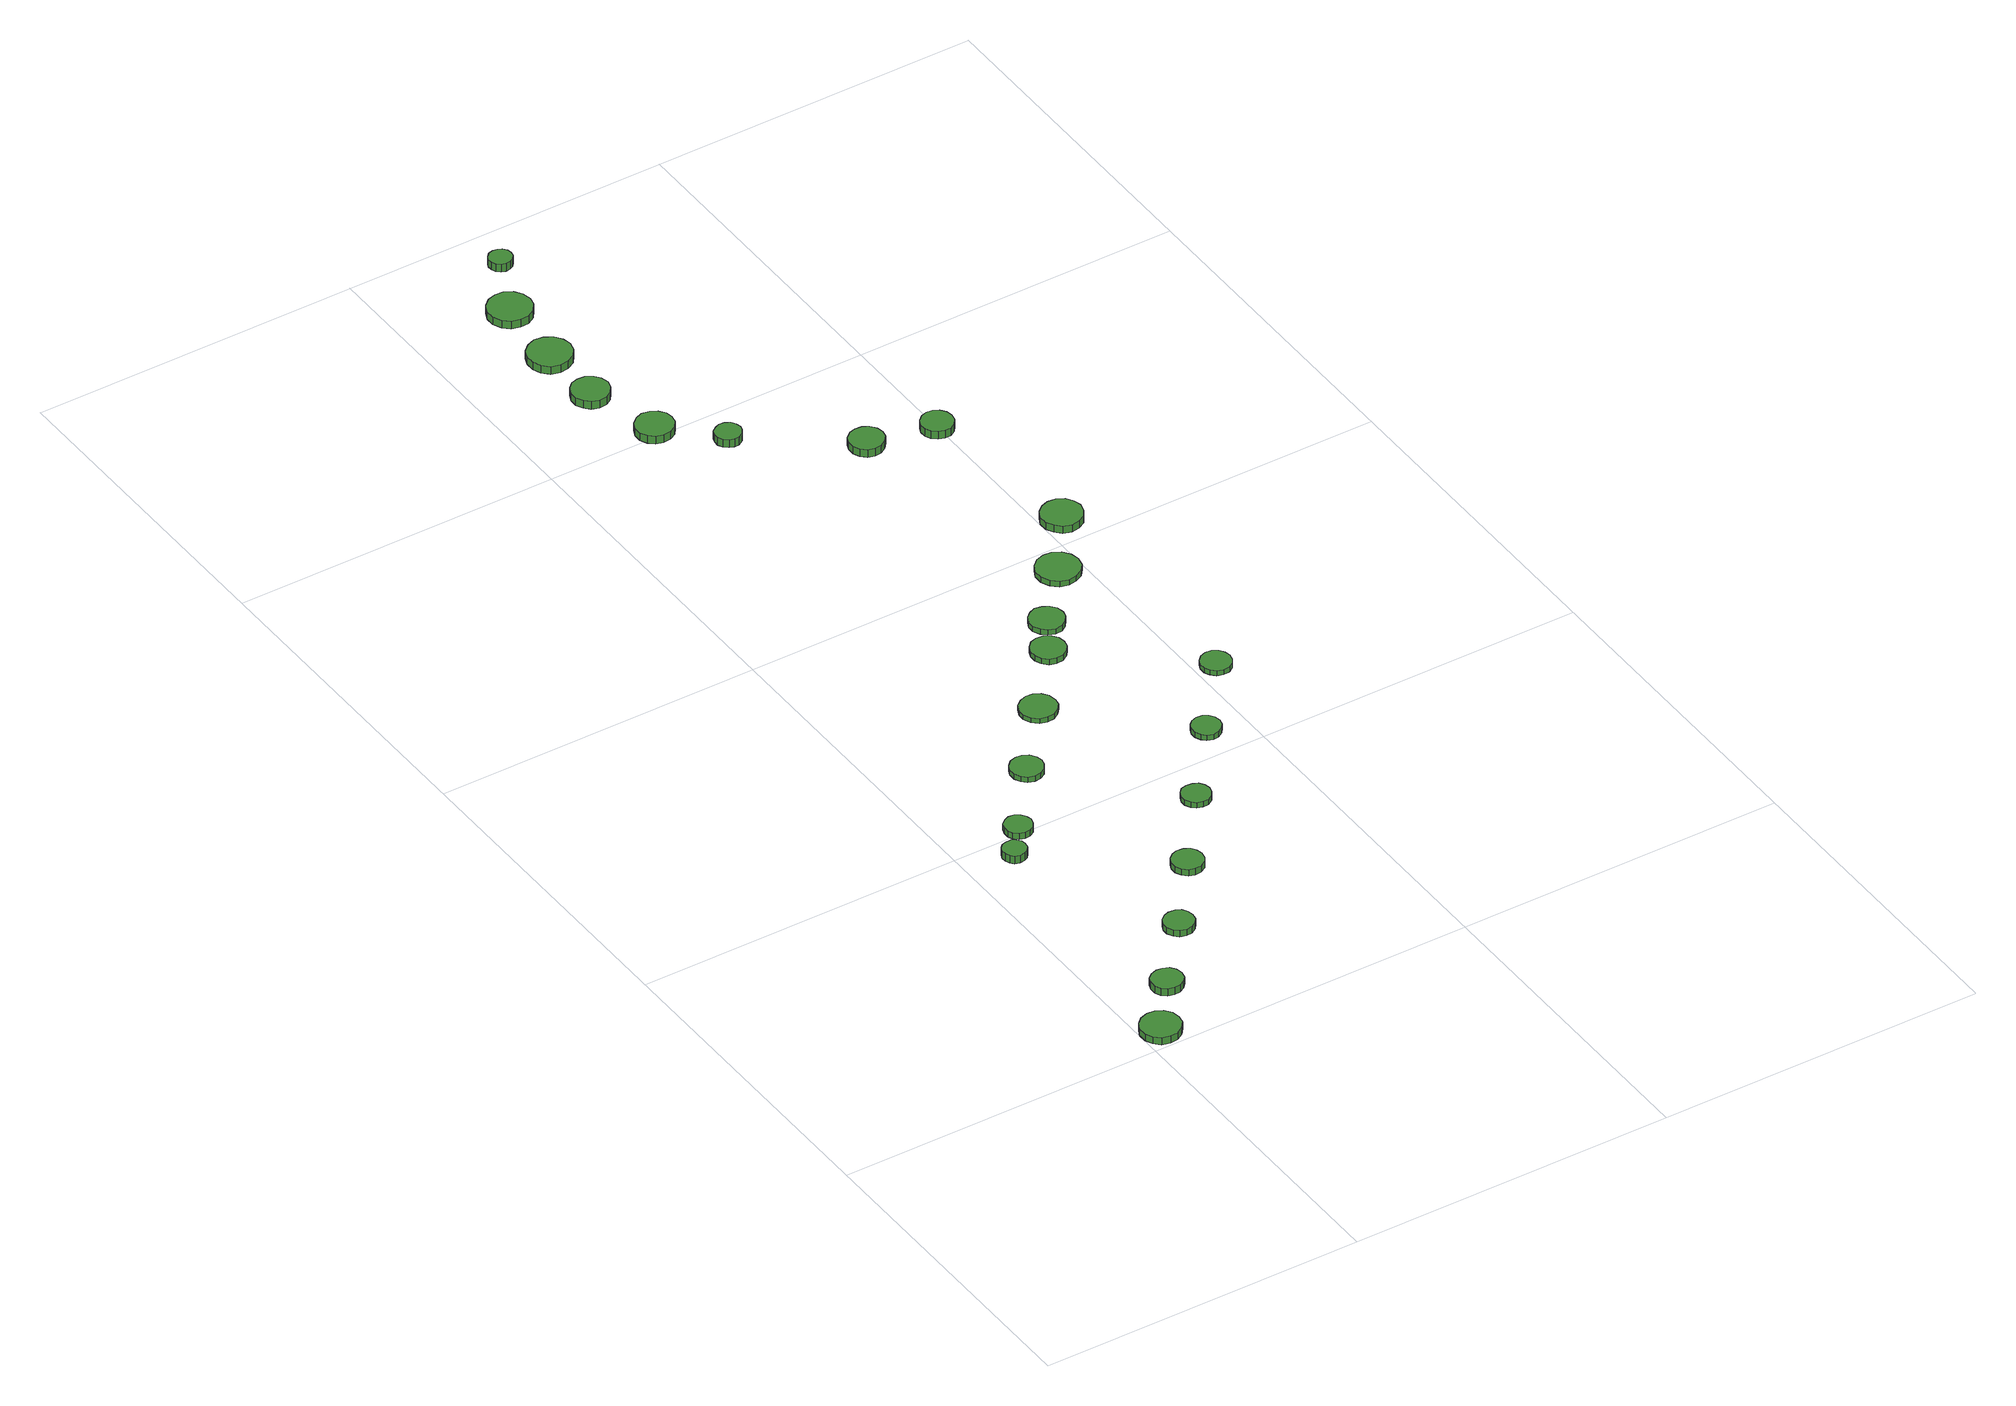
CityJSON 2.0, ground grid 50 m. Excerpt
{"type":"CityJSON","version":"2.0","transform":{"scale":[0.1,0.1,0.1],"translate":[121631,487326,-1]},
"CityObjects":{
"tree1":{"type":"SolitaryVegetationObject","attributes":{"function":"something"},"geometry":[{"type":"MultiSurface","lod":"1","boundaries":[[[0,1,2,3,4,5,6,7,8,9,10,11,12,13,14]],[[15,16,17,18,19,20,21,22,23,24,25,26,27,28,29]],[[0,29,28,1]],[[1,28,27,2]],[[2,27,26,3]],[[3,26,25,4]],[[4,25,24,5]],[[5,24,23,6]],[[6,23,22,7]],[[7,22,21,8]],[[8,21,20,9]],[[9,20,19,10]],[[10,19,18,11]],[[11,18,17,12]],[[12,17,16,13]],[[13,16,15,14]],[[14,15,29,0]]]}]},
"tree2":{"type":"SolitaryVegetationObject","attributes":{"function":"something"},"geometry":[{"type":"MultiSurface","lod":"1","boundaries":[[[30,31,32,33,34,35,36,37,38,39,40,41,42,43,44]],[[45,46,47,48,49,50,51,52,53,54,55,56,57,58,59]],[[30,59,58,31]],[[31,58,57,32]],[[32,57,56,33]],[[33,56,55,34]],[[34,55,54,35]],[[35,54,53,36]],[[36,53,52,37]],[[37,52,51,38]],[[38,51,50,39]],[[39,50,49,40]],[[40,49,48,41]],[[41,48,47,42]],[[42,47,46,43]],[[43,46,45,44]],[[44,45,59,30]]]}]},
"tree3":{"type":"SolitaryVegetationObject","attributes":{"function":"something"},"geometry":[{"type":"MultiSurface","lod":"1","boundaries":[[[60,61,62,63,64,65,66,67,68,69,70,71,72,73,74]],[[75,76,77,78,79,80,81,82,83,84,85,86,87,88,89]],[[60,89,88,61]],[[61,88,87,62]],[[62,87,86,63]],[[63,86,85,64]],[[64,85,84,65]],[[65,84,83,66]],[[66,83,82,67]],[[67,82,81,68]],[[68,81,80,69]],[[69,80,79,70]],[[70,79,78,71]],[[71,78,77,72]],[[72,77,76,73]],[[73,76,75,74]],[[74,75,89,60]]]}]},
"tree4":{"type":"SolitaryVegetationObject","attributes":{"function":"something"},"geometry":[{"type":"MultiSurface","lod":"1","boundaries":[[[90,91,92,93,94,95,96,97,98,99,100,101,102,103,104]],[[105,106,107,108,109,110,111,112,113,114,115,116,117,118,119]],[[90,119,118,91]],[[91,118,117,92]],[[92,117,116,93]],[[93,116,115,94]],[[94,115,114,95]],[[95,114,113,96]],[[96,113,112,97]],[[97,112,111,98]],[[98,111,110,99]],[[99,110,109,100]],[[100,109,108,101]],[[101,108,107,102]],[[102,107,106,103]],[[103,106,105,104]],[[104,105,119,90]]]}]},
"tree5":{"type":"SolitaryVegetationObject","attributes":{"function":"something"},"geometry":[{"type":"MultiSurface","lod":"1","boundaries":[[[120,121,122,123,124,125,126,127,128,129,130,131,132,133,134]],[[135,136,137,138,139,140,141,142,143,144,145,146,147,148,149]],[[120,149,148,121]],[[121,148,147,122]],[[122,147,146,123]],[[123,146,145,124]],[[124,145,144,125]],[[125,144,143,126]],[[126,143,142,127]],[[127,142,141,128]],[[128,141,140,129]],[[129,140,139,130]],[[130,139,138,131]],[[131,138,137,132]],[[132,137,136,133]],[[133,136,135,134]],[[134,135,149,120]]]}]},
"tree6":{"type":"SolitaryVegetationObject","attributes":{"function":"something"},"geometry":[{"type":"MultiSurface","lod":"1","boundaries":[[[150,151,152,153,154,155,156,157,158,159,160,161,162,163,164]],[[165,166,167,168,169,170,171,172,173,174,175,176,177,178,179]],[[150,179,178,151]],[[151,178,177,152]],[[152,177,176,153]],[[153,176,175,154]],[[154,175,174,155]],[[155,174,173,156]],[[156,173,172,157]],[[157,172,171,158]],[[158,171,170,159]],[[159,170,169,160]],[[160,169,168,161]],[[161,168,167,162]],[[162,167,166,163]],[[163,166,165,164]],[[164,165,179,150]]]}]},
"tree7":{"type":"SolitaryVegetationObject","attributes":{"function":"something"},"geometry":[{"type":"MultiSurface","lod":"1","boundaries":[[[180,181,182,183,184,185,186,187,188,189,190,191,192,193,194]],[[195,196,197,198,199,200,201,202,203,204,205,206,207,208,209]],[[180,209,208,181]],[[181,208,207,182]],[[182,207,206,183]],[[183,206,205,184]],[[184,205,204,185]],[[185,204,203,186]],[[186,203,202,187]],[[187,202,201,188]],[[188,201,200,189]],[[189,200,199,190]],[[190,199,198,191]],[[191,198,197,192]],[[192,197,196,193]],[[193,196,195,194]],[[194,195,209,180]]]}]},
"tree8":{"type":"SolitaryVegetationObject","attributes":{"function":"something"},"geometry":[{"type":"MultiSurface","lod":"1","boundaries":[[[210,211,212,213,214,215,216,217,218,219,220,221,222,223,224]],[[225,226,227,228,229,230,231,232,233,234,235,236,237,238,239]],[[210,239,238,211]],[[211,238,237,212]],[[212,237,236,213]],[[213,236,235,214]],[[214,235,234,215]],[[215,234,233,216]],[[216,233,232,217]],[[217,232,231,218]],[[218,231,230,219]],[[219,230,229,220]],[[220,229,228,221]],[[221,228,227,222]],[[222,227,226,223]],[[223,226,225,224]],[[224,225,239,210]]]}]},
"tree9":{"type":"SolitaryVegetationObject","attributes":{"function":"something"},"geometry":[{"type":"MultiSurface","lod":"1","boundaries":[[[240,241,242,243,244,245,246,247,248,249,250,251,252,253,254]],[[255,256,257,258,259,260,261,262,263,264,265,266,267,268,269]],[[240,269,268,241]],[[241,268,267,242]],[[242,267,266,243]],[[243,266,265,244]],[[244,265,264,245]],[[245,264,263,246]],[[246,263,262,247]],[[247,262,261,248]],[[248,261,260,249]],[[249,260,259,250]],[[250,259,258,251]],[[251,258,257,252]],[[252,257,256,253]],[[253,256,255,254]],[[254,255,269,240]]]}]},
"tree10":{"type":"SolitaryVegetationObject","attributes":{"function":"something"},"geometry":[{"type":"MultiSurface","lod":"1","boundaries":[[[270,271,272,273,274,275,276,277,278,279,280,281,282,283,284]],[[285,286,287,288,289,290,291,292,293,294,295,296,297,298,299]],[[270,299,298,271]],[[271,298,297,272]],[[272,297,296,273]],[[273,296,295,274]],[[274,295,294,275]],[[275,294,293,276]],[[276,293,292,277]],[[277,292,291,278]],[[278,291,290,279]],[[279,290,289,280]],[[280,289,288,281]],[[281,288,287,282]],[[282,287,286,283]],[[283,286,285,284]],[[284,285,299,270]]]}]},
"tree11":{"type":"SolitaryVegetationObject","attributes":{"function":"something"},"geometry":[{"type":"MultiSurface","lod":"1","boundaries":[[[300,301,302,303,304,305,306,307,308,309,310,311,312,313,314]],[[315,316,317,318,319,320,321,322,323,324,325,326,327,328,329]],[[300,329,328,301]],[[301,328,327,302]],[[302,327,326,303]],[[303,326,325,304]],[[304,325,324,305]],[[305,324,323,306]],[[306,323,322,307]],[[307,322,321,308]],[[308,321,320,309]],[[309,320,319,310]],[[310,319,318,311]],[[311,318,317,312]],[[312,317,316,313]],[[313,316,315,314]],[[314,315,329,300]]]}]},
"tree12":{"type":"SolitaryVegetationObject","attributes":{"function":"something"},"geometry":[{"type":"MultiSurface","lod":"1","boundaries":[[[330,331,332,333,334,335,336,337,338,339,340,341,342,343,344]],[[345,346,347,348,349,350,351,352,353,354,355,356,357,358,359]],[[330,359,358,331]],[[331,358,357,332]],[[332,357,356,333]],[[333,356,355,334]],[[334,355,354,335]],[[335,354,353,336]],[[336,353,352,337]],[[337,352,351,338]],[[338,351,350,339]],[[339,350,349,340]],[[340,349,348,341]],[[341,348,347,342]],[[342,347,346,343]],[[343,346,345,344]],[[344,345,359,330]]]}]},
"tree13":{"type":"SolitaryVegetationObject","attributes":{"function":"something"},"geometry":[{"type":"MultiSurface","lod":"1","boundaries":[[[360,361,362,363,364,365,366,367,368,369,370,371,372,373,374]],[[375,376,377,378,379,380,381,382,383,384,385,386,387,388,389]],[[360,389,388,361]],[[361,388,387,362]],[[362,387,386,363]],[[363,386,385,364]],[[364,385,384,365]],[[365,384,383,366]],[[366,383,382,367]],[[367,382,381,368]],[[368,381,380,369]],[[369,380,379,370]],[[370,379,378,371]],[[371,378,377,372]],[[372,377,376,373]],[[373,376,375,374]],[[374,375,389,360]]]}]},
"tree14":{"type":"SolitaryVegetationObject","attributes":{"function":"something"},"geometry":[{"type":"MultiSurface","lod":"1","boundaries":[[[390,391,392,393,394,395,396,397,398,399,400,401,402,403,404]],[[405,406,407,408,409,410,411,412,413,414,415,416,417,418,419]],[[390,419,418,391]],[[391,418,417,392]],[[392,417,416,393]],[[393,416,415,394]],[[394,415,414,395]],[[395,414,413,396]],[[396,413,412,397]],[[397,412,411,398]],[[398,411,410,399]],[[399,410,409,400]],[[400,409,408,401]],[[401,408,407,402]],[[402,407,406,403]],[[403,406,405,404]],[[404,405,419,390]]]}]},
"tree15":{"type":"SolitaryVegetationObject","attributes":{"function":"something"},"geometry":[{"type":"MultiSurface","lod":"1","boundaries":[[[420,421,422,423,424,425,426,427,428,429,430,431,432,433,434]],[[435,436,437,438,439,440,441,442,443,444,445,446,447,448,449]],[[420,449,448,421]],[[421,448,447,422]],[[422,447,446,423]],[[423,446,445,424]],[[424,445,444,425]],[[425,444,443,426]],[[426,443,442,427]],[[427,442,441,428]],[[428,441,440,429]],[[429,440,439,430]],[[430,439,438,431]],[[431,438,437,432]],[[432,437,436,433]],[[433,436,435,434]],[[434,435,449,420]]]}]},
"tree16":{"type":"SolitaryVegetationObject","attributes":{"function":"something"},"geometry":[{"type":"MultiSurface","lod":"1","boundaries":[[[450,451,452,453,454,455,456,457,458,459,460,461,462,463,464]],[[465,466,467,468,469,470,471,472,473,474,475,476,477,478,479]],[[450,479,478,451]],[[451,478,477,452]],[[452,477,476,453]],[[453,476,475,454]],[[454,475,474,455]],[[455,474,473,456]],[[456,473,472,457]],[[457,472,471,458]],[[458,471,470,459]],[[459,470,469,460]],[[460,469,468,461]],[[461,468,467,462]],[[462,467,466,463]],[[463,466,465,464]],[[464,465,479,450]]]}]},
"tree17":{"type":"SolitaryVegetationObject","attributes":{"function":"something"},"geometry":[{"type":"MultiSurface","lod":"1","boundaries":[[[480,481,482,483,484,485,486,487,488,489,490,491,492,493,494]],[[495,496,497,498,499,500,501,502,503,504,505,506,507,508,509]],[[480,509,508,481]],[[481,508,507,482]],[[482,507,506,483]],[[483,506,505,484]],[[484,505,504,485]],[[485,504,503,486]],[[486,503,502,487]],[[487,502,501,488]],[[488,501,500,489]],[[489,500,499,490]],[[490,499,498,491]],[[491,498,497,492]],[[492,497,496,493]],[[493,496,495,494]],[[494,495,509,480]]]}]},
"tree18":{"type":"SolitaryVegetationObject","attributes":{"function":"something"},"geometry":[{"type":"MultiSurface","lod":"1","boundaries":[[[510,511,512,513,514,515,516,517,518,519,520,521,522,523,524]],[[525,526,527,528,529,530,531,532,533,534,535,536,537,538,539]],[[510,539,538,511]],[[511,538,537,512]],[[512,537,536,513]],[[513,536,535,514]],[[514,535,534,515]],[[515,534,533,516]],[[516,533,532,517]],[[517,532,531,518]],[[518,531,530,519]],[[519,530,529,520]],[[520,529,528,521]],[[521,528,527,522]],[[522,527,526,523]],[[523,526,525,524]],[[524,525,539,510]]]}]},
"tree19":{"type":"SolitaryVegetationObject","attributes":{"function":"something"},"geometry":[{"type":"MultiSurface","lod":"1","boundaries":[[[540,541,542,543,544,545,546,547,548,549,550,551,552,553,554]],[[555,556,557,558,559,560,561,562,563,564,565,566,567,568,569]],[[540,569,568,541]],[[541,568,567,542]],[[542,567,566,543]],[[543,566,565,544]],[[544,565,564,545]],[[545,564,563,546]],[[546,563,562,547]],[[547,562,561,548]],[[548,561,560,549]],[[549,560,559,550]],[[550,559,558,551]],[[551,558,557,552]],[[552,557,556,553]],[[553,556,555,554]],[[554,555,569,540]]]}]},
"tree20":{"type":"SolitaryVegetationObject","attributes":{"function":"something"},"geometry":[{"type":"MultiSurface","lod":"1","boundaries":[[[570,571,572,573,574,575,576,577,578,579,580,581,582,583,584]],[[585,586,587,588,589,590,591,592,593,594,595,596,597,598,599]],[[570,599,598,571]],[[571,598,597,572]],[[572,597,596,573]],[[573,596,595,574]],[[574,595,594,575]],[[575,594,593,576]],[[576,593,592,577]],[[577,592,591,578]],[[578,591,590,579]],[[579,590,589,580]],[[580,589,588,581]],[[581,588,587,582]],[[582,587,586,583]],[[583,586,585,584]],[[584,585,599,570]]]}]},
"tree21":{"type":"SolitaryVegetationObject","attributes":{"function":"something"},"geometry":[{"type":"MultiSurface","lod":"1","boundaries":[[[600,601,602,603,604,605,606,607,608,609,610,611,612,613,614]],[[615,616,617,618,619,620,621,622,623,624,625,626,627,628,629]],[[600,629,628,601]],[[601,628,627,602]],[[602,627,626,603]],[[603,626,625,604]],[[604,625,624,605]],[[605,624,623,606]],[[606,623,622,607]],[[607,622,621,608]],[[608,621,620,609]],[[609,620,619,610]],[[610,619,618,611]],[[611,618,617,612]],[[612,617,616,613]],[[613,616,615,614]],[[614,615,629,600]]]}]},
"tree22":{"type":"SolitaryVegetationObject","attributes":{"function":"something"},"geometry":[{"type":"MultiSurface","lod":"1","boundaries":[[[630,631,632,633,634,635,636,637,638,639,640,641,642,643,644]],[[645,646,647,648,649,650,651,652,653,654,655,656,657,658,659]],[[630,659,658,631]],[[631,658,657,632]],[[632,657,656,633]],[[633,656,655,634]],[[634,655,654,635]],[[635,654,653,636]],[[636,653,652,637]],[[637,652,651,638]],[[638,651,650,639]],[[639,650,649,640]],[[640,649,648,641]],[[641,648,647,642]],[[642,647,646,643]],[[643,646,645,644]],[[644,645,659,630]]]}]},
"tree23":{"type":"SolitaryVegetationObject","attributes":{"function":"something"},"geometry":[{"type":"MultiSurface","lod":"1","boundaries":[[[660,661,662,663,664,665,666,667,668,669,670,671,672,673,674]],[[675,676,677,678,679,680,681,682,683,684,685,686,687,688,689]],[[660,689,688,661]],[[661,688,687,662]],[[662,687,686,663]],[[663,686,685,664]],[[664,685,684,665]],[[665,684,683,666]],[[666,683,682,667]],[[667,682,681,668]],[[668,681,680,669]],[[669,680,679,670]],[[670,679,678,671]],[[671,678,677,672]],[[672,677,676,673]],[[673,676,675,674]],[[674,675,689,660]]]}]}
},
"vertices":[
[60,33,18],[58,46,18],[50,56,18],[39,62,18],[27,63,18],[15,59,18],[6,51,18],[1,40,18],[1,27,18],[6,16,18],[15,7,18],[27,4,18],[39,5,18],[50,11,18],[58,21,18],[58,21,6],[50,11,6],[39,5,6],[27,4,6],[15,7,6],[6,16,6],[1,27,6],[1,40,6],[6,51,6],[15,59,6],[27,63,6],[39,62,6],[50,56,6],[58,46,6],[60,33,6],
[116,113,18],[114,123,18],[108,131,18],[99,135,18],[90,136,18],[80,133,18],[73,127,18],[69,118,18],[69,108,18],[73,99,18],[80,93,18],[90,90,18],[99,91,18],[108,96,18],[114,103,18],[114,103,6],[108,96,6],[99,91,6],[90,90,6],[80,93,6],[73,99,6],[69,108,6],[69,118,6],[73,127,6],[80,133,6],[90,136,6],[99,135,6],[108,131,6],[114,123,6],[116,113,6],
[91,463,21],[90,470,21],[85,476,21],[79,480,21],[71,480,21],[64,478,21],[59,473,21],[56,466,21],[56,459,21],[59,452,21],[64,447,21],[71,445,21],[79,446,21],[85,449,21],[90,455,21],[90,455,8],[85,449,8],[79,446,8],[71,445,8],[64,447,8],[59,452,8],[56,459,8],[56,466,8],[59,473,8],[64,478,8],[71,480,8],[79,480,8],[85,476,8],[90,470,8],[91,463,8],
[199,213,17],[197,222,17],[192,230,17],[184,234,17],[174,235,17],[165,232,17],[158,226,17],[154,217,17],[154,208,17],[158,199,17],[165,193,17],[174,190,17],[184,191,17],[192,196,17],[197,203,17],[197,203,6],[192,196,6],[184,191,6],[174,190,6],[165,193,6],[158,199,6],[154,208,6],[154,217,6],[158,226,6],[165,232,6],[174,235,6],[184,234,6],[192,230,6],[197,222,6],[199,213,6],
[129,507,18],[127,515,18],[122,522,18],[115,527,18],[106,528,18],[98,525,18],[91,519,18],[88,511,18],[88,502,18],[91,495,18],[98,489,18],[106,486,18],[115,487,18],[122,491,18],[127,498,18],[127,498,8],[122,491,8],[115,487,8],[106,486,8],[98,489,8],[91,495,8],[88,502,8],[88,511,8],[91,519,8],[98,525,8],[106,528,8],[115,527,8],[122,522,8],[127,515,8],[129,507,8],
[282,318,18],[280,327,18],[275,335,18],[266,340,18],[256,341,18],[247,338,18],[240,332,18],[236,323,18],[236,313,18],[240,304,18],[247,297,18],[256,294,18],[266,295,18],[275,300,18],[280,308,18],[280,308,7],[275,300,7],[266,295,7],[256,294,7],[247,297,7],[240,304,7],[236,313,7],[236,323,7],[240,332,7],[247,338,7],[256,341,7],[266,340,7],[275,335,7],[280,327,7],[282,318,7],
[212,608,18],[210,617,18],[204,626,18],[195,631,18],[185,632,18],[175,629,18],[168,622,18],[164,613,18],[164,602,18],[168,593,18],[175,586,18],[185,583,18],[195,584,18],[204,589,18],[210,598,18],[210,598,9],[204,589,9],[195,584,9],[185,583,9],[175,586,9],[168,593,9],[164,602,9],[164,613,9],[168,622,9],[175,629,9],[185,632,9],[195,631,9],[204,626,9],[210,617,9],[212,608,9],
[370,434,17],[368,443,17],[363,450,17],[355,454,17],[346,455,17],[337,453,17],[331,447,17],[327,438,17],[327,429,17],[331,421,17],[337,415,17],[346,413,17],[355,413,17],[363,418,17],[368,425,17],[368,425,8],[363,418,8],[355,413,8],[346,413,8],[337,415,8],[331,421,8],[327,429,8],[327,438,8],[331,447,8],[337,453,8],[346,455,8],[355,454,8],[363,450,8],[368,443,8],[370,434,8],
[300,709,18],[298,721,18],[291,730,18],[281,736,18],[270,737,18],[259,733,18],[250,726,18],[245,715,18],[245,704,18],[250,693,18],[259,685,18],[270,682,18],[281,683,18],[291,689,18],[298,698,18],[298,698,10],[291,689,10],[281,683,10],[270,682,10],[259,685,10],[250,693,10],[245,704,10],[245,715,10],[250,726,10],[259,733,10],[270,737,10],[281,736,10],[291,730,10],[298,721,10],[300,709,10],
[380,810,18],[378,821,18],[372,829,18],[362,835,18],[351,836,18],[341,833,18],[333,825,18],[329,815,18],[329,805,18],[333,795,18],[341,787,18],[351,784,18],[362,785,18],[372,791,18],[378,799,18],[378,799,9],[372,791,9],[362,785,9],[351,784,9],[341,787,9],[333,795,9],[329,805,9],[329,815,9],[333,825,9],[341,833,9],[351,836,9],[362,835,9],[372,829,9],[378,821,9],[380,810,9],
[462,550,18],[460,559,18],[455,566,18],[447,571,18],[438,572,18],[429,569,18],[423,563,18],[419,555,18],[419,546,18],[423,537,18],[429,531,18],[438,528,18],[447,529,18],[455,534,18],[460,541,18],[460,541,9],[455,534,9],[447,529,9],[438,528,9],[429,531,9],[423,537,9],[419,546,9],[419,555,9],[423,563,9],[429,569,9],[438,572,9],[447,571,9],[455,566,9],[460,559,9],[462,550,9],
[199,1506,25],[197,1517,25],[190,1526,25],[180,1532,25],[168,1534,25],[157,1530,25],[148,1522,25],[143,1511,25],[143,1500,25],[148,1489,25],[157,1481,25],[168,1478,25],[180,1479,25],[190,1485,25],[197,1494,25],[197,1494,12],[190,1485,12],[180,1479,12],[168,1478,12],[157,1481,12],[148,1489,12],[143,1500,12],[143,1511,12],[148,1522,12],[157,1530,12],[168,1534,12],[180,1532,12],[190,1526,12],[197,1517,12],[199,1506,12],
[169,1618,24],[166,1630,24],[159,1639,24],[149,1645,24],[137,1646,24],[126,1643,24],[118,1635,24],[113,1624,24],[113,1612,24],[118,1602,24],[126,1594,24],[137,1590,24],[149,1591,24],[159,1597,24],[166,1607,24],[166,1607,11],[159,1597,11],[149,1591,11],[137,1590,11],[126,1594,11],[118,1602,11],[113,1612,11],[113,1624,11],[118,1635,11],[126,1643,11],[137,1646,11],[149,1645,11],[159,1639,11],[166,1630,11],[169,1618,11],
[414,865,18],[412,876,18],[405,885,18],[396,890,18],[385,892,18],[375,888,18],[367,881,18],[362,871,18],[362,860,18],[367,850,18],[375,843,18],[385,839,18],[396,840,18],[405,846,18],[412,855,18],[412,855,9],[405,846,9],[396,840,9],[385,839,9],[375,843,9],[367,850,9],[362,860,9],[362,871,9],[367,881,9],[375,888,9],[385,892,9],[396,890,9],[405,885,9],[412,876,9],[414,865,9],
[170,1714,27],[167,1727,27],[159,1738,27],[147,1745,27],[133,1747,27],[120,1742,27],[110,1733,27],[105,1721,27],[105,1707,27],[110,1695,27],[120,1685,27],[133,1681,27],[147,1683,27],[159,1689,27],[167,1700,27],[167,1700,14],[159,1689,14],[147,1683,14],[133,1681,14],[120,1685,14],[110,1695,14],[105,1707,14],[105,1721,14],[110,1733,14],[120,1742,14],[133,1747,14],[147,1745,14],[159,1738,14],[167,1727,14],[170,1714,14],
[265,1437,25],[263,1445,25],[259,1452,25],[251,1456,25],[243,1457,25],[236,1454,25],[229,1449,25],[226,1441,25],[226,1433,25],[229,1426,25],[236,1420,25],[243,1418,25],[251,1418,25],[259,1423,25],[263,1429,25],[263,1429,12],[259,1423,12],[251,1418,12],[243,1418,12],[236,1420,12],[229,1426,12],[226,1433,12],[226,1441,12],[229,1449,12],[236,1454,12],[243,1457,12],[251,1456,12],[259,1452,12],[263,1445,12],[265,1437,12],
[180,1828,25],[177,1842,25],[169,1853,25],[157,1860,25],[144,1861,25],[131,1857,25],[121,1848,25],[115,1835,25],[115,1822,25],[121,1809,25],[131,1800,25],[144,1796,25],[157,1797,25],[169,1804,25],[177,1815,25],[177,1815,12],[169,1804,12],[157,1797,12],[144,1796,12],[131,1800,12],[121,1809,12],[115,1822,12],[115,1835,12],[121,1848,12],[131,1857,12],[144,1861,12],[157,1860,12],[169,1853,12],[177,1842,12],[180,1828,12],
[552,663,17],[550,672,17],[545,680,17],[537,685,17],[527,686,17],[518,683,17],[511,676,17],[507,668,17],[507,658,17],[511,650,17],[518,643,17],[527,640,17],[537,641,17],[545,646,17],[550,654,17],[550,654,9],[545,646,9],[537,641,9],[527,640,9],[518,643,9],[511,650,9],[507,658,9],[507,668,9],[511,676,9],[518,683,9],[527,686,9],[537,685,9],[545,680,9],[550,672,9],[552,663,9],
[495,952,18],[492,965,18],[484,976,18],[472,983,18],[459,984,18],[446,980,18],[436,971,18],[430,959,18],[430,945,18],[436,932,18],[446,923,18],[459,919,18],[472,921,18],[484,927,18],[492,938,18],[492,938,9],[484,927,9],[472,921,9],[459,919,9],[446,923,9],[436,932,9],[430,945,9],[430,959,9],[436,971,9],[446,980,9],[459,984,9],[472,983,9],[484,976,9],[492,965,9],[495,952,9],
[214,1928,24],[213,1935,24],[208,1941,24],[202,1944,24],[195,1945,24],[188,1943,24],[183,1938,24],[180,1932,24],[180,1925,24],[183,1918,24],[188,1913,24],[195,1911,24],[202,1912,24],[208,1915,24],[213,1921,24],[213,1921,11],[208,1915,11],[202,1912,11],[195,1911,11],[188,1913,11],[183,1918,11],[180,1925,11],[180,1932,11],[183,1938,11],[188,1943,11],[195,1945,11],[202,1944,11],[208,1941,11],[213,1935,11],[214,1928,11],
[421,1324,24],[419,1334,24],[412,1343,24],[403,1348,24],[392,1349,24],[382,1346,24],[374,1339,24],[370,1329,24],[370,1318,24],[374,1309,24],[382,1301,24],[392,1298,24],[403,1299,24],[412,1305,24],[419,1313,24],[419,1313,11],[412,1305,11],[403,1299,11],[392,1298,11],[382,1301,11],[374,1309,11],[370,1318,11],[370,1329,11],[374,1339,11],[382,1346,11],[392,1349,11],[403,1348,11],[412,1343,11],[419,1334,11],[421,1324,11],
[560,1046,21],[557,1058,21],[550,1069,21],[539,1075,21],[526,1076,21],[514,1072,21],[505,1064,21],[499,1052,21],[499,1039,21],[505,1028,21],[514,1019,21],[526,1015,21],[539,1017,21],[550,1023,21],[557,1033,21],[557,1033,9],[550,1023,9],[539,1017,9],[526,1015,9],[514,1019,9],[505,1028,9],[499,1039,9],[499,1052,9],[505,1064,9],[514,1072,9],[526,1076,9],[539,1075,9],[550,1069,9],[557,1058,9],[560,1046,9],
[520,1304,23],[518,1314,23],[512,1322,23],[504,1327,23],[494,1328,23],[485,1325,23],[477,1318,23],[473,1309,23],[473,1299,23],[477,1290,23],[485,1284,23],[494,1280,23],[504,1281,23],[512,1286,23],[518,1294,23],[518,1294,10],[512,1286,10],[504,1281,10],[494,1280,10],[485,1284,10],[477,1290,10],[473,1299,10],[473,1309,10],[477,1318,10],[485,1325,10],[494,1328,10],[504,1327,10],[512,1322,10],[518,1314,10],[520,1304,10]
]}
